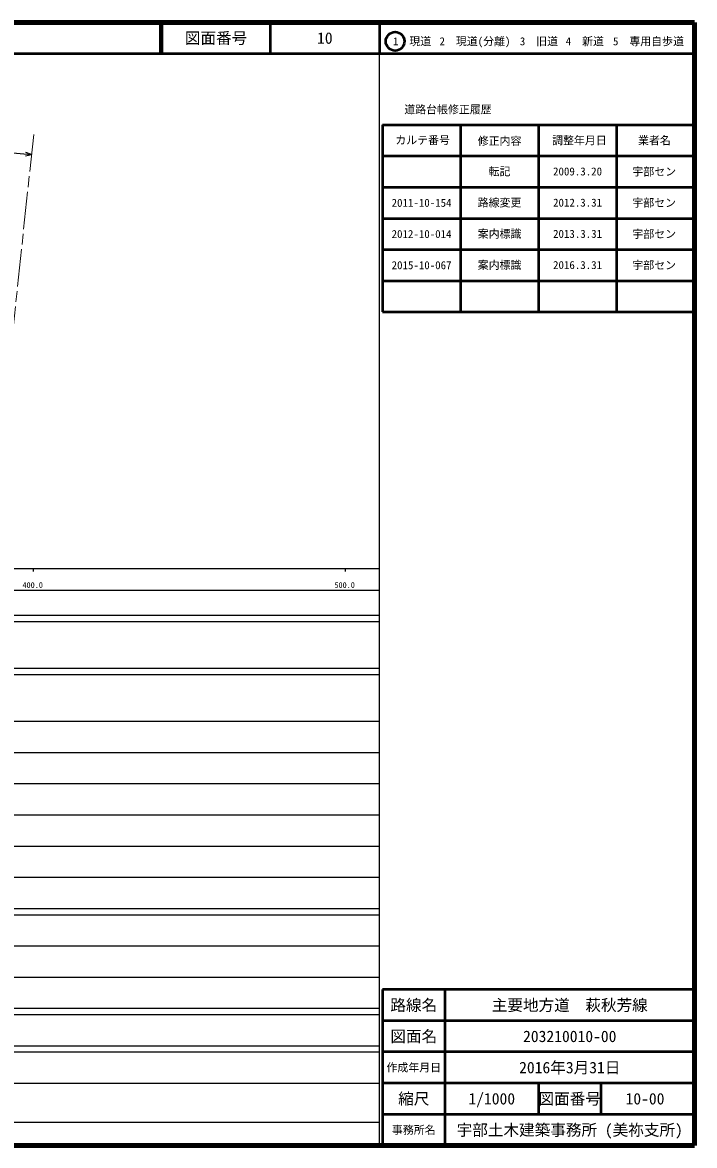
# Model space of a CAD drawing. Units: millimetres on the paper, enlarged 1000 times. Extents: x 40000 to 680000, y 20000 to 380000.
# Drawn here: x 464565 to 680000, y 20000 to 380000 of the extents above; entities that cross this region are included whole.
import ezdxf
from ezdxf.enums import TextEntityAlignment as Align

# ---------------------------------------------------------------- set-up
doc = ezdxf.new("R2010")
doc.units = ezdxf.units.MM
doc.header["$LTSCALE"] = 1000
doc.linetypes.add('CHAIN', pattern=[18.5, 12, -1.5, 3.5, -1.5])
for name, color, linetype, lineweight in [('M-BMK', 2, 'CHAIN', 13), ('M-STR-STRC', 7, 'Continuous', 25), ('M-TTL', 2, 'Continuous', 140), ('M-TTL-BAND', 7, 'Continuous', 25), ('M-TTL-FRAM', 2, 'Continuous', 50), ('M-TTL-LINE', 7, 'Continuous', 50)]:
    doc.layers.add(name, color=color, linetype=linetype, lineweight=lineweight)
doc.layers.add('M-TTL-TXT', color=7, linetype='Continuous')
doc.styles.add('ＭＳ ゴシック', font='')
doc.styles.get('ＭＳ ゴシック').set_extended_font_data('MS Gothic')

msp = doc.modelspace()

# ---------------------------------------------------------------- linework, layer by layer
at = {"layer": 'M-BMK'}
msp.add_line((468188, 344111), (457019, 239560), dxfattribs=at)
at = {"layer": 'M-STR-STRC'}
for p, q in [((417260, 342083), (467494, 337622)), ((465524, 337277), (467494, 337622)), ((467494, 337622), (465616, 338309))]:
    msp.add_line(p, q, dxfattribs=at)
at = {"layer": 'M-TTL'}
for p, q in [((680000, 380000), (40000, 380000)), ((680000, 20000), (680000, 380000)), ((40000, 20000), (680000, 20000))]:
    msp.add_line(p, q, dxfattribs=at)
at = {"layer": 'M-TTL-BAND'}
for p, q in [((579000, 20000), (579000, 370000)), ((40000, 205000), (579000, 205000)), ((468000, 205000), (468000, 204000)), ((568000, 205000), (568000, 204000)), ((68000, 198000), (579000, 198000)), ((40000, 190000), (579000, 190000)), ((40000, 188000), (579000, 188000)), ((40000, 173000), (579000, 173000)), ((40000, 171000), (579000, 171000)), ((40000, 156000), (579000, 156000)), ((46000, 146000), (579000, 146000)), ((52000, 136000), (579000, 136000)), ((46000, 126000), (579000, 126000)), ((52000, 116000), (579000, 116000)), ((46000, 106000), (579000, 106000)), ((40000, 96000), (579000, 96000)), ((40000, 94000), (579000, 94000)), ((49000, 84000), (579000, 84000)), ((40000, 74000), (579000, 74000)), ((40000, 64000), (579000, 64000)), ((40000, 62000), (579000, 62000)), ((40000, 52000), (579000, 52000)), ((40000, 50000), (579000, 50000)), ((40000, 40000), (579000, 40000)), ((68000, 27500), (579000, 27500))]:
    msp.add_line(p, q, dxfattribs=at)
at = {"layer": 'M-TTL-FRAM'}
for p, q in [((580000, 347197), (580000, 287197)), ((580000, 347197), (680000, 347197)), ((580000, 287197), (680000, 287197)), ((680000, 70000), (580000, 70000)), ((580000, 70000), (580000, 20000))]:
    msp.add_line(p, q, dxfattribs=at)
at = {"layer": 'M-TTL-LINE'}
for p, q in [((508747, 380000), (508747, 370000)), ((509247, 380000), (509247, 370000)), ((543997, 380000), (543997, 370000)), ((579000, 380000), (579000, 370000)), ((40000, 370000), (680000, 370000)), ((605000, 347197), (605000, 287197)), ((630000, 347197), (630000, 287197)), ((655000, 347197), (655000, 287197)), ((580000, 337197), (680000, 337197)), ((580000, 327197), (680000, 327197)), ((580000, 317197), (680000, 317197)), ((580000, 307197), (680000, 307197)), ((580000, 297197), (680000, 297197)), ((600000, 70000), (600000, 20000)), ((680000, 60000), (580000, 60000)), ((680000, 50000), (580000, 50000)), ((680000, 40000), (580000, 40000)), ((630000, 40000), (630000, 30000)), ((650000, 40000), (650000, 30000)), ((680000, 30000), (580000, 30000))]:
    msp.add_line(p, q, dxfattribs=at)
msp.add_circle((584031, 373958), 3000, dxfattribs=at)

# ---------------------------------------------------------------- texts
at = {"layer": 'M-TTL-BAND', "style": 'ＭＳ ゴシック'}
for s, p in [('400.0', (467844, 198195)), ('500.0', (567844, 198195))]:
    msp.add_text(s, height=1833, dxfattribs=at).set_placement(p, align=Align.BOTTOM_CENTER)
at = {"layer": 'M-TTL-TXT', "style": 'ＭＳ ゴシック'}
for s, height, p in [('図面番号', 3666, (526622, 375000)), ('10', 3666, (561497, 375000)), ('1\u3000現道', 2566, (589448, 373958)), ('2\u3000現道(分離)', 2566, (609619, 373958)), ('3\u3000旧道', 2566, (630121, 373958)), ('4\u3000新道', 2566, (644824, 373958)), ('5\u3000専用自歩道', 2566, (665228, 373958)), ('道路台帳修正履歴', 2566, (600968, 352113)), ('カルテ番号', 2566, (592839, 342277)), ('修正内容', 2566, (617509, 342023)), ('調整年月日', 2566, (643089, 342197)), ('業者名', 2566, (667134, 342197)), ('転記', 2566, (617500, 332245)), ('2009.3.20', 2566, (642500, 332245)), ('宇部セン', 2566, (667077, 332189)), ('2011-10-154', 2566, (592500, 322189)), ('路線変更', 2566, (617500, 322245)), ('2012.3.31', 2566, (642500, 322245)), ('宇部セン', 2566, (667077, 322189)), ('2012-10-014', 2566, (592500, 312189)), ('案内標識', 2566, (617500, 312245)), ('2013.3.31', 2566, (642500, 312245)), ('宇部セン', 2566, (667077, 312189)), ('2015-10-067', 2566, (592500, 302189)), ('案内標識', 2566, (617500, 302245)), ('2016.3.31', 2566, (642500, 302245)), ('宇部セン', 2566, (667077, 302189)), ('路線名', 3666, (590000, 65000)), ('路線名', 3666, (590000, 65000)), ('主要地方道\u3000萩秋芳線', 3666, (640000, 65000)), ('図面名', 3666, (590000, 55000)), ('図面名', 3666, (590000, 55000)), ('203210010-00', 3666, (640000, 55000)), ('2016年3月31日', 3666, (640000, 45000)), ('作成年月日', 2566, (590000, 45000)), ('作成年月日', 2566, (590000, 45000)), ('縮尺', 3666, (590000, 35000)), ('縮尺', 3666, (590000, 35000)), ('1/1000', 3666, (615000, 35000)), ('図面番号', 3666, (640000, 35000)), ('図面番号', 3666, (640000, 35000)), ('10-00', 3666, (664125, 35000)), ('事務所名', 2566, (590000, 25000)), ('事務所名', 2566, (590000, 25000)), ('宇部土木建築事務所 (美祢支所)', 3666, (640000, 25000))]:
    msp.add_text(s, height=height, dxfattribs=at).set_placement(p, align=Align.MIDDLE_CENTER)

doc.saveas('drawing.dxf')
